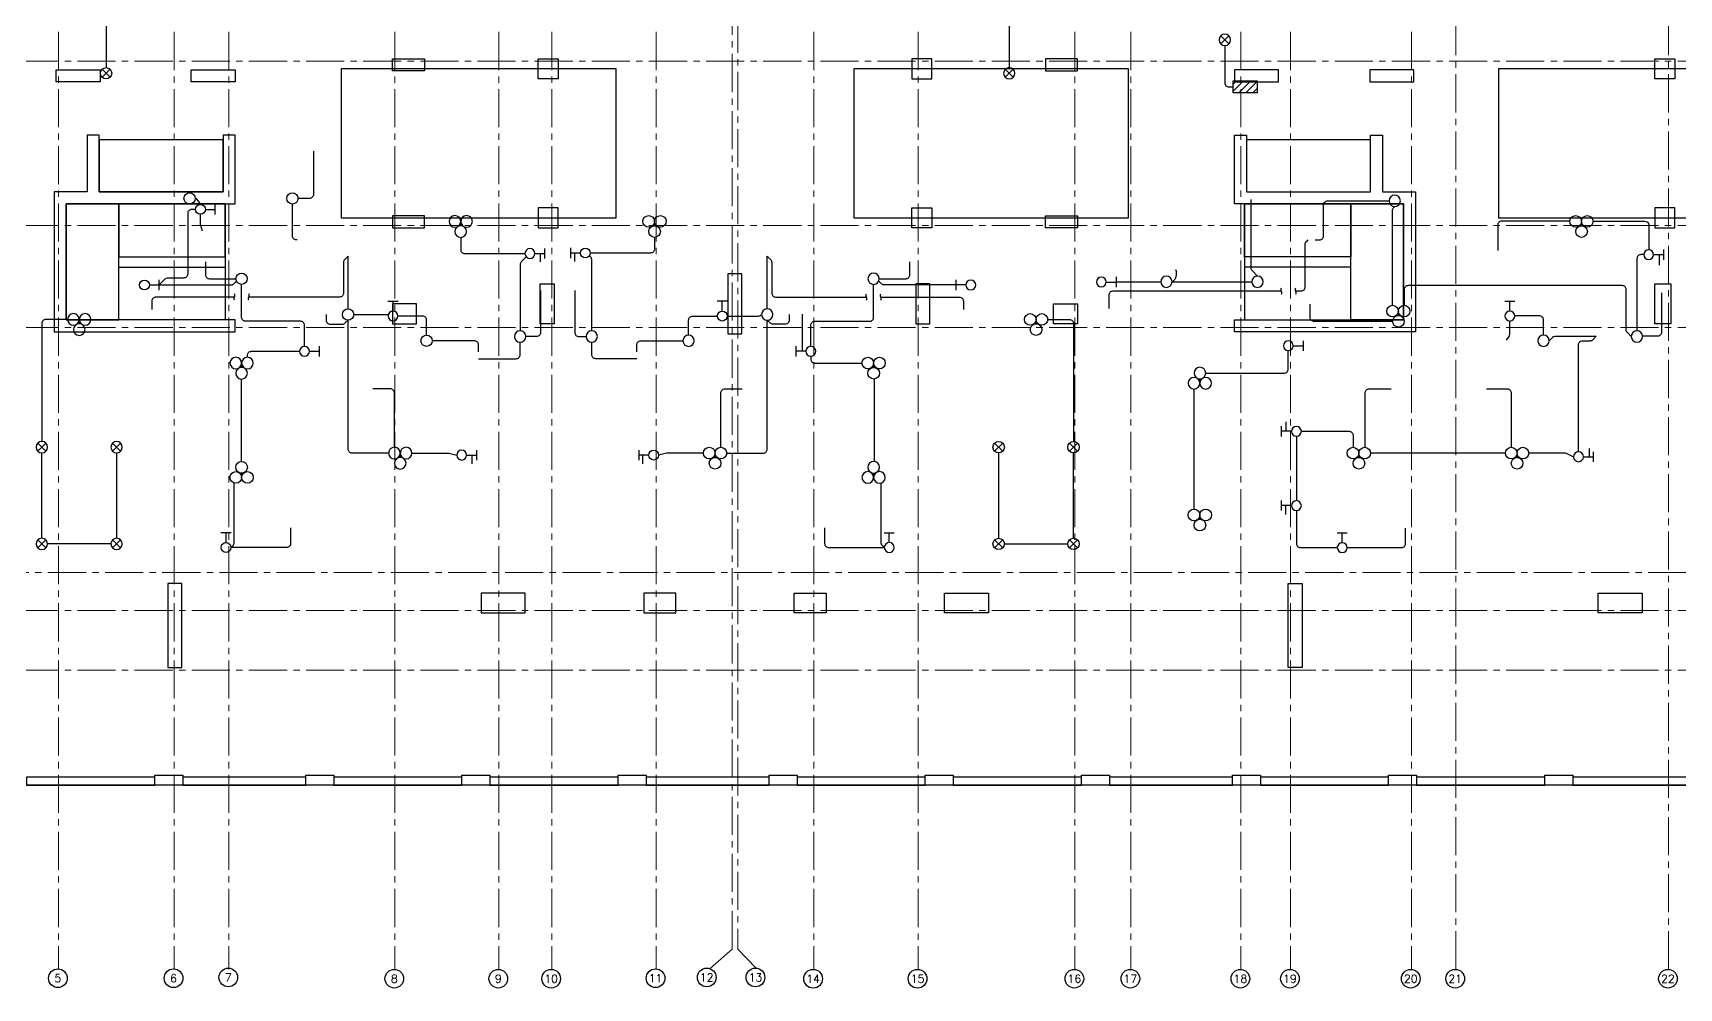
# Model space of a CAD drawing. Header units: metres. Extents: x -10 to 115, y -8 to 36.
# Drawn here: x 10.43 to 51.58, y -7.95 to 15.94 of the extents above; entities that cross this region are included whole.
import ezdxf
from ezdxf.enums import TextEntityAlignment as Align

# ---------------------------------------------------------------- set-up
doc = ezdxf.new("R2010")
doc.units = ezdxf.units.M
doc.linetypes.add('CENTER2', pattern=[28.575, 19.05, -3.175, 3.175, -3.175])
for name, color, linetype in [('Column', 4, 'Continuous'), ('ElecConduit', 20, 'Continuous'), ('ELIGHT', 4, 'Continuous'), ('GRID', 1, 'CENTER2'), ('Opening', 2, 'Continuous'), ('S-GRID-CIRC', 3, 'Continuous'), ('S-GRID-CIRC-TEXT', 3, 'Continuous'), ('ShearWall', 241, 'Continuous'), ('Slab', 3, 'Continuous'), ('Stair', 170, 'Continuous'), ('Wall', 1, 'Continuous')]:
    doc.layers.add(name, color=color, linetype=linetype)
doc.layers.add('S-GRID-DIMS', color=2, linetype='Continuous', lineweight=0)
doc.styles.add('S-ROMANS', font='romans.shx', dxfattribs={"width": 0.75})

# ---------------------------------------------------------------- blocks, each defined once
blk = doc.blocks.new('EI1')
at = {"layer": 'ELIGHT'}
for points in [[(0.157, 0.157), (-0.157, -0.157)], [(-0.157, 0.157), (0.157, -0.157)]]:
    blk.add_lwpolyline(points, dxfattribs=at)
blk.add_circle((0, 0), 0.222, dxfattribs=at)
blk = doc.blocks.new('EChandlier')
at = {"layer": 'ELIGHT'}
for centre, radius in [((-0.228, 0.13), 0.228), ((0, 0), 0.028), ((0.227, 0.13), 0.228), ((0.002, -0.266), 0.228)]:
    blk.add_circle(centre, radius, dxfattribs=at)
blk = doc.blocks.new('E LIGHTING OUTLET')
at = {"layer": 'ELIGHT'}
blk.add_circle((0, 0), 0.177, dxfattribs=at)
blk = doc.blocks.new('EI2')
at = {"layer": 'ELIGHT'}
for p, q in [((0, 0.181), (0, -0.181)), ((0.35, 0), (0, 0))]:
    blk.add_line(p, q, dxfattribs=at)
blk.add_circle((0.527, 0), 0.176, dxfattribs=at)
blk = doc.blocks.new('EF7E')
at = {"layer": 'ELIGHT'}
h = blk.add_hatch(dxfattribs=at)
h.set_pattern_fill('ANSI31', color=256, style=0)
h.set_pattern_definition([(45, (188.4679, 81.84589), (-0.08838835, 0.08838835), [])])
h.paths.add_polyline_path([(-0.3, 0.15), (-0.3, -0.15), (0.3, -0.15), (0.3, 0.15)])
blk.add_lwpolyline([(-0.3, 0.15), (0.3, 0.15), (0.3, -0.15), (-0.3, -0.15)], close=True, dxfattribs=at)
blk = doc.blocks.new('S-GRID-CIRC')
at = {"layer": 'S-GRID-CIRC'}
blk.add_circle((0, 0), 0.35, dxfattribs=at)
at = {"layer": 'S-GRID-CIRC-TEXT', "color": 3, "style": 'S-ROMANS', "flags": 8}
blk.add_attdef('GRID-CIRC', text='', height=0.3, dxfattribs=at).set_placement((0, 0), align=Align.MIDDLE)

msp = doc.modelspace()

# ---------------------------------------------------------------- linework, layer by layer
at = {"layer": 'Column', "color": 4, "linetype": 'Continuous'}
for points in [[(19.42, 15.29), (20.22, 15.29), (20.22, 14.99), (19.42, 14.99)], [(23.06, 15.29), (23.56, 15.29), (23.56, 14.79), (23.06, 14.79)], [(32.9, 15.29), (32.4, 15.29), (32.4, 14.79), (32.9, 14.79)], [(36.54, 15.29), (35.74, 15.29), (35.74, 14.99), (36.54, 14.99)], [(50.98, 15.29), (51.48, 15.29), (51.48, 14.79), (50.98, 14.79)], [(11.008, 14.71), (11.008, 15.01), (12.108, 15.01), (12.108, 14.71)], [(14.39, 15.01), (15.49, 15.01), (15.49, 14.71), (14.39, 14.71)], [(41.57, 15.01), (40.47, 15.01), (40.47, 14.71), (41.57, 14.71)], [(44.952, 14.71), (44.952, 15.01), (43.852, 15.01), (43.852, 14.71)], [(23.06, 11.06), (23.56, 11.06), (23.56, 11.56), (23.06, 11.56)], [(32.9, 11.06), (32.4, 11.06), (32.4, 11.56), (32.9, 11.56)], [(50.98, 11.06), (51.48, 11.06), (51.48, 11.56), (50.98, 11.56)], [(19.418, 11.06), (20.218, 11.06), (20.218, 11.36), (19.418, 11.36)], [(36.542, 11.06), (35.742, 11.06), (35.742, 11.36), (36.542, 11.36)], [(28.155, 9.91), (27.805, 9.91), (27.805, 8.41), (28.155, 8.41)], [(23.46, 8.659), (23.11, 8.659), (23.11, 9.659), (23.46, 9.659)], [(32.5, 8.659), (32.85, 8.659), (32.85, 9.659), (32.5, 9.659)], [(51.38, 8.66), (50.98, 8.66), (50.98, 9.66), (51.38, 9.66)], [(19.42, 8.66), (20.02, 8.66), (20.02, 9.16), (19.42, 9.16)], [(36.54, 8.66), (35.94, 8.66), (35.94, 9.16), (36.54, 9.16)], [(21.64, 1.43), (22.74, 1.43), (22.74, 1.929), (21.64, 1.929)], [(25.7, 1.43), (26.5, 1.43), (26.5, 1.93), (25.7, 1.93)], [(30.26, 1.43), (29.46, 1.43), (29.46, 1.93), (30.26, 1.93)], [(34.32, 1.43), (33.22, 1.43), (33.22, 1.929), (34.32, 1.929)], [(50.66, 1.43), (49.56, 1.43), (49.56, 1.929), (50.66, 1.929)]]:
    msp.add_lwpolyline(points, close=True, dxfattribs=at)
at = {"layer": 'Column'}
for points in [[(13.475, -2.875), (13.475, -2.625), (14.175, -2.625), (14.175, -2.875)], [(17.253, -2.875), (17.253, -2.625), (17.953, -2.625), (17.953, -2.875)], [(21.155, -2.875), (21.155, -2.625), (21.855, -2.625), (21.855, -2.875)], [(25.058, -2.875), (25.058, -2.625), (25.758, -2.625), (25.758, -2.875)], [(28.836, -2.875), (28.836, -2.625), (29.536, -2.625), (29.536, -2.875)], [(32.738, -2.875), (32.738, -2.625), (33.438, -2.625), (33.438, -2.875)], [(36.641, -2.875), (36.641, -2.625), (37.341, -2.625), (37.341, -2.875)], [(40.419, -2.875), (40.419, -2.625), (41.119, -2.625), (41.119, -2.875)], [(44.321, -2.875), (44.321, -2.625), (45.021, -2.625), (45.021, -2.875)], [(48.224, -2.875), (48.224, -2.625), (48.924, -2.625), (48.924, -2.875)]]:
    msp.add_lwpolyline(points, close=True, dxfattribs=at)
at = {"layer": 'ElecConduit', "elevation": -1.5}
for points in [[(12.258, 17.811), (12.258, 15.069)], [(34.838, 17.811), (34.838, 15.069)], [(18.308, 9.037), (18.308, 10.351)], [(23.12, 10.211), (23.12, 10.42)], [(23.975, 10.222), (23.975, 10.431)], [(28.788, 9.037), (28.788, 10.351)], [(51.09, 10.132), (51.09, 10.392)], [(37.508, 9.714), (38.624, 9.714)], [(38.908, 9.714), (40.902, 9.714)], [(18.45, 8.895), (19.316, 8.895)], [(29.67, 7.974), (29.67, 8.901)], [(15.636, 7.281), (15.636, 5.219)], [(31.459, 7.281), (31.459, 5.219)], [(39.457, 4.027), (39.457, 7.031)], [(41.751, 6.214), (41.751, 5.974)], [(42.017, 5.851), (42.017, 4.24)], [(10.653, 3.299), (10.653, 5.435)], [(12.523, 5.435), (12.523, 3.299)], [(19.904, 5.429), (20.828, 5.429), (21.025, 5.378)], [(21.415, 5.161), (21.415, 5.378)], [(25.68, 5.161), (25.68, 5.378)], [(27.191, 5.429), (26.268, 5.429), (26.07, 5.378)], [(34.573, 5.435), (34.573, 3.299)], [(36.443, 3.299), (36.443, 5.435)], [(43.869, 5.433), (47.241, 5.433)], [(49.335, 5.541), (49.335, 5.337)], [(41.751, 3.89), (41.751, 4.116)], [(12.381, 3.157), (10.795, 3.157)], [(34.715, 3.157), (36.301, 3.157)]]:
    msp.add_lwpolyline(points, dxfattribs=at)
for points in [[(40.227, 15.62), (40.227, 14.687, 0.414214), (40.327, 14.587), (40.438, 14.587)], [(17.443, 12.982), (17.443, 11.897, -0.414214), (17.343, 11.797), (17.06, 11.797)], [(14.495, 11.523), (14.399, 11.523, 0.414214), (14.299, 11.423), (14.299, 9.906, -0.414214), (14.199, 9.806), (13.802, 9.806, 0.198912), (13.731, 9.777), (13.588, 9.633)], [(14.619, 11.647, 0.134302), (14.488, 11.809, -1.72592)], [(17.037, 10.759), (17.018, 10.759, -0.414214), (16.918, 10.859), (16.918, 11.655)], [(41.044, 9.856), (40.916, 9.984, -0.198912), (40.887, 10.055), (40.887, 11.768)], [(42.489, 10.76), (42.596, 10.76, 0.414214), (42.696, 10.86), (42.696, 11.637, -0.414214), (42.796, 11.737), (44.333, 11.737)], [(44.419, 9.125), (44.419, 11.497, -0.198912), (44.449, 11.568), (44.475, 11.595)], [(14.671, 10.98), (14.623, 11.143, -0.071989), (14.619, 11.171), (14.619, 11.4)], [(48.851, 11.229), (47.148, 11.229, 0.414214), (47.048, 11.129), (47.048, 10.497)], [(49.434, 11.229), (50.723, 11.229, -0.414083), (50.823, 11.129), (50.824, 10.515)], [(21.124, 10.825), (21.124, 10.519, 0.414214), (21.224, 10.419), (22.73, 10.419)], [(25.971, 10.825), (25.971, 10.531, -0.414214), (25.871, 10.431), (24.365, 10.431)], [(42.303, 10.76), (42.257, 10.715, 0.198912), (42.228, 10.644), (42.228, 9.575, -0.414214), (42.128, 9.475), (41.994, 9.475)], [(18.308, 10.351), (18.225, 10.268, 0.198912), (18.196, 10.197), (18.196, 9.431, -0.414214), (18.096, 9.331), (15.828, 9.331)], [(22.765, 10.333), (22.64, 10.208, 0.198912), (22.61, 10.137), (22.61, 8.486)], [(24.4, 8.486), (24.4, 10.263, 0.198912), (24.371, 10.334), (24.343, 10.361)], [(28.788, 10.351), (28.871, 10.268, -0.198912), (28.9, 10.197), (28.9, 9.431, 0.414214), (29, 9.331), (31.268, 9.331)], [(50.7, 10.392), (50.63, 10.392, 0.414214), (50.53, 10.292), (50.53, 8.486)], [(14.743, 10.213), (14.743, 9.89, 0.414214), (14.843, 9.79), (15.506, 9.79)], [(31.59, 9.79), (32.253, 9.79, 0.414214), (32.353, 9.89), (32.353, 10.213)], [(38.908, 9.714, 0.383648), (39.002, 10.013, -3.183241)], [(13.588, 9.633), (15.38, 9.633, 0.192521), (15.449, 9.661), (15.52, 9.728)], [(17.219, 8.097), (17.219, 8.624, 0.414214), (17.119, 8.724), (15.748, 8.724, -0.414214), (15.648, 8.824), (15.648, 9.648)], [(23.119, 9.491), (23.119, 8.444, -0.414214), (23.019, 8.344), (22.752, 8.344)], [(23.975, 9.491), (23.975, 8.444, 0.414214), (24.075, 8.344), (24.258, 8.344)], [(29.877, 8.098), (29.877, 8.624, -0.414214), (29.977, 8.724), (31.348, 8.724, 0.414214), (31.448, 8.824), (31.448, 9.648)], [(33.508, 9.633), (31.716, 9.633, -0.192521), (31.647, 9.661), (31.576, 9.728)], [(41.634, 9.475), (37.425, 9.475, 0.414214), (37.325, 9.375), (37.325, 9.048)], [(41.634, 9.557, 0.242715), (41.634, 9.475, -0.242715), (41.634, 9.393)], [(41.994, 9.557, 0.242715), (41.994, 9.475, -0.242715), (41.994, 9.393)], [(50.388, 8.344), (50.292, 8.441, -0.198912), (50.262, 8.512), (50.262, 9.516, 0.414214), (50.162, 9.616), (44.811, 9.616, 0.414214), (44.711, 9.516), (44.711, 9.125)], [(15.467, 9.331), (13.505, 9.331, 0.414214), (13.405, 9.231), (13.405, 9.02)], [(15.467, 9.249, -0.242715), (15.467, 9.331, 0.242715), (15.467, 9.414)], [(15.828, 9.249, -0.242715), (15.828, 9.331, 0.242715), (15.828, 9.414)], [(31.268, 9.249, 0.242715), (31.268, 9.331, -0.242715), (31.268, 9.414)], [(31.628, 9.249, 0.242715), (31.628, 9.331, -0.242715), (31.628, 9.414)], [(31.628, 9.331), (33.591, 9.331, -0.414214), (33.691, 9.231), (33.691, 9.02)], [(42.354, 9.156), (42.354, 8.825, 0.414214), (42.454, 8.725), (44.42, 8.725)], [(51.142, 9.435), (51.142, 8.449, -0.414214), (51.042, 8.349), (50.672, 8.349)], [(11.297, 8.77), (10.753, 8.77, 0.414214), (10.653, 8.67), (10.653, 5.719)], [(17.759, 8.896), (17.759, 8.753, 0.414214), (17.859, 8.653), (18.166, 8.653, 0.198912), (18.236, 8.682), (18.308, 8.754)], [(19.322, 5.429), (18.408, 5.429, -0.414214), (18.308, 5.529), (18.308, 8.754)], [(20.273, 8.381), (20.273, 8.755, 0.414214), (20.173, 8.855), (19.552, 8.855)], [(26.823, 8.381), (26.823, 8.755, -0.414214), (26.923, 8.855), (27.543, 8.855)], [(27.774, 5.429), (28.688, 5.429, 0.414214), (28.788, 5.529), (28.788, 8.754)], [(27.79, 8.855), (28.564, 8.855, 0.198912), (28.635, 8.885), (28.646, 8.895)], [(29.336, 8.896), (29.336, 8.753, -0.414214), (29.236, 8.653), (28.93, 8.653, -0.198912), (28.859, 8.682), (28.788, 8.754)], [(35.799, 8.77), (36.343, 8.77, -0.414214), (36.443, 8.67), (36.443, 5.719)], [(47.271, 8.256), (47.334, 8.346, 0.155023), (47.353, 8.403), (47.353, 8.732)], [(48.193, 8.381), (48.193, 8.76, 0.414214), (48.093, 8.86), (47.476, 8.86)], [(21.568, 7.958), (21.568, 8.139, 0.414214), (21.468, 8.239), (20.415, 8.239)], [(25.528, 7.958), (25.528, 8.139, -0.414214), (25.628, 8.239), (26.681, 8.239)], [(48.335, 8.239), (48.416, 8.32, -0.198912), (48.486, 8.35), (49.513, 8.35)], [(49.069, 5.461), (49.069, 8.139, -0.414214), (49.169, 8.239), (49.361, 8.239, 0.198912), (49.432, 8.269), (49.513, 8.349)], [(15.794, 7.826), (15.794, 7.874, -0.414214), (15.894, 7.974), (17.096, 7.974)], [(21.568, 7.789), (22.51, 7.789, 0.414214), (22.61, 7.889), (22.61, 8.202)], [(25.528, 7.789), (24.5, 7.789, -0.414214), (24.4, 7.889), (24.4, 8.202)], [(29.877, 7.851), (29.877, 7.78, 0.414214), (29.977, 7.68), (31.156, 7.68)], [(39.749, 7.431), (41.714, 7.431, 0.414214), (41.814, 7.531), (41.814, 7.989)], [(19.467, 5.575), (19.467, 6.934, 0.414214), (19.367, 7.034), (18.929, 7.034)], [(27.628, 5.575), (27.628, 6.934, -0.414214), (27.728, 7.034), (28.161, 7.034)], [(43.735, 5.573), (43.735, 6.934, -0.414214), (43.835, 7.034), (44.387, 7.034)], [(46.767, 7.034), (47.287, 7.034, -0.414214), (47.387, 6.934), (47.387, 5.573)], [(42.141, 5.974), (43.332, 5.974, -0.414214), (43.432, 5.874), (43.432, 5.579)], [(47.824, 5.433), (48.735, 5.433, -0.119102), (48.78, 5.422), (48.945, 5.337)], [(15.381, 3.068), (15.434, 3.121, 0.198912), (15.464, 3.192), (15.464, 4.679)], [(31.715, 3.068), (31.661, 3.121, -0.198912), (31.632, 3.192), (31.632, 4.679)], [(42.017, 3.993), (42.017, 3.166, 0.414214), (42.117, 3.066), (43.039, 3.066)], [(16.873, 3.557), (16.873, 3.168, -0.414214), (16.773, 3.068), (15.381, 3.068)], [(30.223, 3.557), (30.223, 3.168, 0.414214), (30.323, 3.068), (31.715, 3.068)], [(43.286, 3.066), (44.646, 3.066, 0.414214), (44.746, 3.166), (44.746, 3.554)]]:
    msp.add_lwpolyline(points, format="xyb", dxfattribs=at)
at = {"layer": 'GRID', "lineweight": 0, "ltscale": 0.05}
for p, q in [((11.07, 35.963), (11.07, -7.482)), ((13.96, 35.963), (13.96, -7.482)), ((15.33, 35.963), (15.33, -7.482)), ((19.48, 35.963), (19.48, -7.482)), ((22.08, 35.963), (22.08, -7.482)), ((23.4, 35.963), (23.4, -7.482)), ((26.01, 35.963), (26.01, -7.482)), ((29.95, 35.963), (29.95, -7.482)), ((32.56, 35.963), (32.56, -7.482)), ((36.48, 35.963), (36.48, -7.482)), ((37.88, 35.963), (37.88, -7.482)), ((40.63, 35.963), (40.63, -7.482)), ((41.87, 35.963), (41.87, -7.482)), ((44.89, 35.963), (44.89, -7.482)), ((46, -7.482), (46, 35.963)), ((51.32, -7.482), (51.32, 35.963)), ((-9.888, 15.23), (114.619, 15.231)), ((-9.888, 11.12), (114.619, 11.121)), ((-9.888, 8.57), (114.619, 8.571)), ((-9.888, 1.49), (114.619, 1.491)), ((-9.888, 0), (114.619, 0.001))]:
    msp.add_line(p, q, dxfattribs=at)
for points in [[(27.37, -7.45), (27.91, -6.974), (27.91, 34.963), (27.29, 35.995)], [(28.51, 35.995), (28.05, 34.963), (28.05, -6.974), (28.51, -7.45)], [(114.849, 2.718), (114.629, 2.441), (-9.38, 2.44), (-9.88, 2.94)]]:
    msp.add_lwpolyline(points, dxfattribs=at)
at = {"layer": 'Opening'}
for points in [[(18.14, 11.31), (25.01, 11.31), (25.01, 15.04), (18.14, 15.04)], [(30.95, 11.31), (37.82, 11.31), (37.82, 15.04), (30.95, 15.04)], [(47.07, 11.31), (52.93, 11.31), (52.93, 15.04), (47.07, 15.04)], [(12.09, 11.96), (15.19, 11.96), (15.19, 13.26), (12.09, 13.26)], [(40.77, 11.961), (43.87, 11.961), (43.87, 13.26), (40.77, 13.26)], [(11.262, 11.66), (15.24, 11.66), (15.24, 8.76), (11.262, 8.76)], [(40.72, 8.76), (44.698, 8.76), (44.698, 11.66), (40.72, 11.66)]]:
    msp.add_lwpolyline(points, close=True, dxfattribs=at)
at = {"layer": 'ShearWall'}
for points in [[(10.962, 8.46), (15.49, 8.46), (15.49, 8.76), (11.259, 8.76), (11.262, 11.66), (15.49, 11.66), (15.49, 13.38), (15.19, 13.38), (15.19, 11.96), (12.09, 11.96), (12.09, 13.38), (11.79, 13.38), (11.79, 11.96), (10.962, 11.96)], [(44.998, 8.46), (40.47, 8.46), (40.47, 8.76), (44.701, 8.76), (44.698, 11.66), (40.47, 11.66), (40.47, 13.38), (40.77, 13.38), (40.77, 11.96), (43.87, 11.96), (43.87, 13.38), (44.17, 13.38), (44.17, 11.96), (44.998, 11.96)], [(14.15, 2.17), (13.8, 2.17), (13.8, 0.07), (14.15, 0.07)], [(41.81, 2.17), (42.16, 2.17), (42.16, 0.07), (41.81, 0.07)]]:
    msp.add_lwpolyline(points, close=True, dxfattribs=at)
at = {"layer": 'Slab'}
msp.add_lwpolyline([(55.875, 30.125), (55.875, -2.875), (-3.41, -2.875), (-3.41, -3.325), (-8.29, -3.325), (-8.291, -2.423), (-8.29, -2.423), (-8.29, 30.125), (55.875, 30.125)], dxfattribs=at)
at = {"layer": 'Stair', "elevation": -1.5}
for points in [[(11.262, 11.66), (11.262, 8.76), (12.58, 8.76), (12.58, 11.66)], [(44.698, 11.66), (44.698, 8.76), (43.38, 8.76), (43.38, 11.66)]]:
    msp.add_lwpolyline(points, close=True, dxfattribs=at)
at = {"layer": 'Stair'}
for points in [[(12.58, 10.34, -1.5), (15.24, 10.34, -3), (15.24, 11.66, -3), (12.58, 11.66, -1.5)], [(43.38, 10.34, -1.5), (40.72, 10.34, -3), (40.72, 11.66, -3), (43.38, 11.66, -1.5)]]:
    msp.add_polyline3d(points, close=True, dxfattribs=at)
for points in [[(12.58, 10.08, -1.5), (15.24, 10.08, 0), (15.24, 8.76, 0), (12.58, 8.76, -1.5)], [(43.38, 10.08, -1.5), (40.72, 10.08, 0), (40.72, 8.76, 0), (43.38, 8.76, -1.5)]]:
    msp.add_polyline3d(points, dxfattribs=at)
at = {"layer": 'Wall'}
for points in [[(10.273, -2.875), (13.475, -2.875), (13.475, -2.675), (10.273, -2.675)], [(14.175, -2.875), (17.253, -2.875), (17.253, -2.675), (14.175, -2.675)], [(17.953, -2.875), (21.155, -2.875), (21.155, -2.675), (17.953, -2.675)], [(21.855, -2.875), (25.058, -2.875), (25.058, -2.675), (21.855, -2.675)], [(25.758, -2.875), (28.836, -2.875), (28.836, -2.675), (25.758, -2.675)], [(29.536, -2.875), (32.738, -2.875), (32.738, -2.675), (29.536, -2.675)], [(33.438, -2.875), (36.641, -2.875), (36.641, -2.675), (33.438, -2.675)], [(37.341, -2.875), (40.419, -2.875), (40.419, -2.675), (37.341, -2.675)], [(41.119, -2.875), (44.321, -2.875), (44.321, -2.675), (41.119, -2.675)], [(45.021, -2.875), (48.224, -2.875), (48.224, -2.675), (45.021, -2.675)], [(48.924, -2.875), (52.002, -2.875), (52.002, -2.675), (48.924, -2.675)]]:
    msp.add_lwpolyline(points, close=True, dxfattribs=at)

# ---------------------------------------------------------------- block references
at = {"layer": 'ELIGHT'}
for name, p, xscale, yscale, zscale, rotation in [('EI1', (40.227, 15.762, -1.5), -0.6399999999872202, 0.6399999999872202, 0.6399999999872202, 180), ('EI1', (12.258, 14.927, -1.5), 0.6399999999872202, 0.6399999999872202, 0.6399999999872202, 180), ('EI1', (34.838, 14.927, -1.5), -0.6399999999872202, 0.6399999999872202, 0.6399999999872202, 180), ('E LIGHTING OUTLET', (14.348, 11.797, -1.5), 0.8, 0.8, 0.8, 179.9997406373642), ('E LIGHTING OUTLET', (16.918, 11.797, -1.5), 0.8, 0.8, 0.8, 179.9997406373642), ('EI2', (14.988, 11.523, -1.5), 0.7, 0.7, 0.7, 180.0002593626356), ('E LIGHTING OUTLET', (44.475, 11.737, -1.5), -0.8, 0.8, 0.8, 180.0002593626358), ('EChandlier', (21.125, 11.14, -1.5), -0.6400000000000001, 0.6400000000000001, 0.6400000000000001, 0.0002593626357683121), ('EChandlier', (25.97, 11.14, -1.5), 0.6400000000000001, 0.6400000000000001, 0.6400000000000001, 359.9997406373642), ('EChandlier', (49.143, 11.14, -1.5), 0.6400000000000001, 0.6400000000000001, 0.6400000000000001, 359.9997406373642), ('EI2', (23.223, 10.42, -1.5), -0.7, 0.7, 0.7, 359.9997406373642), ('EI2', (23.873, 10.431, -1.5), 0.7, 0.7, 0.7, 0.0002593626357643318), ('EI2', (51.192, 10.392, -1.5), -0.7, 0.7, 0.7, 359.9997406373643), ('E LIGHTING OUTLET', (15.648, 9.79, -1.5), 0.8, 0.8, 0.8, 179.9997406373642), ('E LIGHTING OUTLET', (31.448, 9.79, -1.5), -0.8, 0.8, 0.8, 180.0002593626358), ('EI2', (13.588, 9.633, -1.5), 0.7, 0.7, 0.7, 180.0002593626356), ('EI2', (33.508, 9.633, -1.5), -0.7, 0.7, 0.7, 179.9997406373643), ('EI2', (37.508, 9.707, -1.5), -0.7, 0.7, 0.7, 359.9997406373643), ('E LIGHTING OUTLET', (38.766, 9.714, -1.5), -0.8, 0.8, 0.8, 180.0002593626358), ('E LIGHTING OUTLET', (41.044, 9.714, -1.5), -0.8, 0.8, 0.8, 180.0002593626358), ('EI2', (19.433, 9.224, -1.5), -0.7, 0.7, 0.7, 89.99974063736423), ('EI2', (27.663, 9.224, -1.5), 0.7, 0.7, 0.7, 270.0002593626357), ('EChandlier', (44.565, 8.895, -1.5), 0.6400000000000001, 0.6400000000000001, 0.6400000000000001, 359.9997406373642), ('EI2', (47.352, 9.224, -1.5), -0.7, 0.7, 0.7, 89.99974063736423), ('EChandlier', (11.588, 8.687, -1.5), -0.6400000000000001, 0.6400000000000001, 0.6400000000000001, 0.0002593626357683121), ('E LIGHTING OUTLET', (18.308, 8.895, -1.5), 0.8, 0.8, 0.8, 179.9997406373642), ('E LIGHTING OUTLET', (28.788, 8.895, -1.5), -0.8, 0.8, 0.8, 180.0002593626358), ('EChandlier', (35.508, 8.687, -1.5), 0.6400000000000001, 0.6400000000000001, 0.6400000000000001, 359.9997406373642), ('E LIGHTING OUTLET', (20.273, 8.239, -1.5), 0.8, 0.8, 0.8, 179.9997406373642), ('E LIGHTING OUTLET', (22.61, 8.344, -1.5), -0.8, 0.8, 0.8, 180.0002593626358), ('E LIGHTING OUTLET', (24.4, 8.344, -1.5), -0.8, 0.8, 0.8, 180.0002593626358), ('E LIGHTING OUTLET', (26.823, 8.239, -1.5), -0.8, 0.8, 0.8, 180.0002593626358), ('EI2', (42.183, 8.112, -1.5), -0.7, 0.7, 0.7, 359.9997406373643), ('E LIGHTING OUTLET', (48.193, 8.239, -1.5), -0.8, 0.8, 0.8, 180.0002593626358), ('E LIGHTING OUTLET', (50.53, 8.344, -1.5), -0.8, 0.8, 0.8, 180.0002593626358), ('EChandlier', (15.648, 7.597, -1.5), -0.6400000000000001, 0.6400000000000001, 0.6400000000000001, 0.0002593626357683121), ('EI2', (17.588, 7.974, -1.5), -0.7, 0.7, 0.7, 359.9997406373642), ('EI2', (29.508, 7.974, -1.5), -0.7, 0.7, 0.7, 179.9997406373643), ('EChandlier', (31.448, 7.597, -1.5), 0.6400000000000001, 0.6400000000000001, 0.6400000000000001, 359.9997406373642), ('EChandlier', (39.603, 7.26, -1.5), -0.6400000000000001, 0.6400000000000001, 0.6400000000000001, 180.0002593626358), ('EI2', (41.648, 5.974, -1.5), -0.7, 0.7, 0.7, 179.9997406373643), ('EChandlier', (19.613, 5.345, -1.5), -0.6400000000000001, 0.6400000000000001, 0.6400000000000001, 0.0002593626357683121), ('EI2', (21.518, 5.378, -1.5), -0.7, 0.7, 0.7, 359.9997406373642), ('EI2', (25.578, 5.378, -1.5), 0.7, 0.7, 0.7, 0.0002593626357643318), ('EChandlier', (27.483, 5.345, -1.5), 0.6400000000000001, 0.6400000000000001, 0.6400000000000001, 359.9997406373642), ('EChandlier', (43.578, 5.344, -1.5), 0.6400000000000001, 0.6400000000000001, 0.6400000000000001, 359.9997406373642), ('EChandlier', (47.533, 5.344, -1.5), 0.6400000000000001, 0.6400000000000001, 0.6400000000000001, 359.9997406373642), ('EI2', (49.438, 5.337, -1.5), -0.7, 0.7, 0.7, 359.9997406373643), ('EChandlier', (15.648, 4.903, -1.5), 0.6400000000000001, 0.6400000000000001, 0.6400000000000001, 179.9997406373642), ('EChandlier', (31.448, 4.903, -1.5), -0.6400000000000001, 0.6400000000000001, 0.6400000000000001, 180.0002593626358), ('EI2', (41.648, 4.116, -1.5), -0.7, 0.7, 0.7, 179.9997406373643), ('EChandlier', (39.603, 3.798, -1.5), 0.6400000000000001, 0.6400000000000001, 0.6400000000000001, 359.9997406373642), ('EI2', (15.258, 3.437, -1.5), 0.7, 0.7, 0.7, 270.0002593626357), ('EI2', (31.838, 3.437, -1.5), -0.7, 0.7, 0.7, 89.99974063736423), ('EI2', (43.162, 3.434, -1.5), -0.7, 0.7, 0.7, 89.99974063736423)]:
    msp.add_blockref(name, p, dxfattribs=dict(at, xscale=xscale, yscale=yscale, zscale=zscale, rotation=rotation))
at = {"layer": 'ELIGHT', "rotation": 179.9999999999999}
msp.add_blockref('EF7E', (40.738, 14.587, -1.5), dxfattribs=at)
at = {"layer": 'ELIGHT', "yscale": 0.6399999999872202, "zscale": 0.6399999999872202}
for p, xscale in [((10.653, 5.577, -1.5), -0.6399999999872202), ((12.523, 5.577, -1.5), -0.6399999999872202), ((34.573, 5.577, -1.5), 0.6399999999872202), ((36.443, 5.577, -1.5), 0.6399999999872202), ((10.653, 3.157, -1.5), -0.6399999999872202), ((12.523, 3.157, -1.5), -0.6399999999872202), ((34.573, 3.157, -1.5), 0.6399999999872202), ((36.443, 3.157, -1.5), 0.6399999999872202)]:
    msp.add_blockref('EI1', p, dxfattribs=dict(at, xscale=xscale))
at = {"layer": 'S-GRID-DIMS', "ltscale": 20}
ref = msp.add_blockref('S-GRID-CIRC', (11.055, -7.704), dxfattribs=dict(at, xscale=0.667, yscale=0.667, zscale=0.667))
ref.add_attrib('GRID-CIRC', '5', dxfattribs={"layer": 'S-GRID-CIRC-TEXT', "color": 3, "height": 0.2, "style": 'S-ROMANS'}).set_placement((11.055, -7.704), align=Align.MIDDLE)
ref = msp.add_blockref('S-GRID-CIRC', (13.945, -7.704), dxfattribs=dict(at, xscale=0.667, yscale=0.667, zscale=0.667))
ref.add_attrib('GRID-CIRC', '6', dxfattribs={"layer": 'S-GRID-CIRC-TEXT', "color": 3, "height": 0.2, "style": 'S-ROMANS'}).set_placement((13.945, -7.704), align=Align.MIDDLE)
ref = msp.add_blockref('S-GRID-CIRC', (15.315, -7.683), dxfattribs=dict(at, xscale=0.667, yscale=0.667, zscale=0.667))
ref.add_attrib('GRID-CIRC', '7', dxfattribs={"layer": 'S-GRID-CIRC-TEXT', "color": 3, "height": 0.2, "style": 'S-ROMANS'}).set_placement((15.315, -7.683), align=Align.MIDDLE)
ref = msp.add_blockref('S-GRID-CIRC', (19.465, -7.715), dxfattribs=dict(at, xscale=0.667, yscale=0.667, zscale=0.667))
ref.add_attrib('GRID-CIRC', '8', dxfattribs={"layer": 'S-GRID-CIRC-TEXT', "color": 3, "height": 0.2, "style": 'S-ROMANS'}).set_placement((19.465, -7.715), align=Align.MIDDLE)
ref = msp.add_blockref('S-GRID-CIRC', (22.065, -7.715), dxfattribs=dict(at, xscale=0.667, yscale=0.667, zscale=0.667))
ref.add_attrib('GRID-CIRC', '9', dxfattribs={"layer": 'S-GRID-CIRC-TEXT', "color": 3, "height": 0.2, "style": 'S-ROMANS'}).set_placement((22.065, -7.715), align=Align.MIDDLE)
ref = msp.add_blockref('S-GRID-CIRC', (23.386, -7.715), dxfattribs=dict(at, xscale=0.667, yscale=0.667, zscale=0.667))
ref.add_attrib('GRID-CIRC', '10', dxfattribs={"layer": 'S-GRID-CIRC-TEXT', "color": 3, "height": 0.2001, "style": 'S-ROMANS'}).set_placement((23.386, -7.715), align=Align.MIDDLE)
ref = msp.add_blockref('S-GRID-CIRC', (25.995, -7.704), dxfattribs=dict(at, xscale=0.667, yscale=0.667, zscale=0.667))
ref.add_attrib('GRID-CIRC', '11', dxfattribs={"layer": 'S-GRID-CIRC-TEXT', "color": 3, "height": 0.2001, "style": 'S-ROMANS'}).set_placement((25.995, -7.704), align=Align.MIDDLE)
ref = msp.add_blockref('S-GRID-CIRC', (27.275, -7.683), dxfattribs=dict(at, xscale=0.667, yscale=0.667, zscale=0.667))
ref.add_attrib('GRID-CIRC', '12', dxfattribs={"layer": 'S-GRID-CIRC-TEXT', "color": 3, "height": 0.2001, "style": 'S-ROMANS'}).set_placement((27.275, -7.683), align=Align.MIDDLE)
ref = msp.add_blockref('S-GRID-CIRC', (28.493, -7.683), dxfattribs=dict(at, xscale=0.667, yscale=0.667, zscale=0.667))
ref.add_attrib('GRID-CIRC', '13', dxfattribs={"layer": 'S-GRID-CIRC-TEXT', "color": 3, "height": 0.2001, "style": 'S-ROMANS'}).set_placement((28.493, -7.683), align=Align.MIDDLE)
ref = msp.add_blockref('S-GRID-CIRC', (29.935, -7.716), dxfattribs=dict(at, xscale=0.667, yscale=0.667, zscale=0.667))
ref.add_attrib('GRID-CIRC', '14', dxfattribs={"layer": 'S-GRID-CIRC-TEXT', "color": 3, "height": 0.2001, "style": 'S-ROMANS'}).set_placement((29.935, -7.716), align=Align.MIDDLE)
ref = msp.add_blockref('S-GRID-CIRC', (32.545, -7.716), dxfattribs=dict(at, xscale=0.667, yscale=0.667, zscale=0.667))
ref.add_attrib('GRID-CIRC', '15', dxfattribs={"layer": 'S-GRID-CIRC-TEXT', "color": 3, "height": 0.2001, "style": 'S-ROMANS'}).set_placement((32.545, -7.716), align=Align.MIDDLE)
ref = msp.add_blockref('S-GRID-CIRC', (36.465, -7.715), dxfattribs=dict(at, xscale=0.667, yscale=0.667, zscale=0.667))
ref.add_attrib('GRID-CIRC', '16', dxfattribs={"layer": 'S-GRID-CIRC-TEXT', "color": 3, "height": 0.2001, "style": 'S-ROMANS'}).set_placement((36.465, -7.715), align=Align.MIDDLE)
ref = msp.add_blockref('S-GRID-CIRC', (37.865, -7.715), dxfattribs=dict(at, xscale=0.667, yscale=0.667, zscale=0.667))
ref.add_attrib('GRID-CIRC', '17', dxfattribs={"layer": 'S-GRID-CIRC-TEXT', "color": 3, "height": 0.2001, "style": 'S-ROMANS'}).set_placement((37.865, -7.715), align=Align.MIDDLE)
ref = msp.add_blockref('S-GRID-CIRC', (40.615, -7.715), dxfattribs=dict(at, xscale=0.667, yscale=0.667, zscale=0.667))
ref.add_attrib('GRID-CIRC', '18', dxfattribs={"layer": 'S-GRID-CIRC-TEXT', "color": 3, "height": 0.2001, "style": 'S-ROMANS'}).set_placement((40.615, -7.715), align=Align.MIDDLE)
ref = msp.add_blockref('S-GRID-CIRC', (41.855, -7.715), dxfattribs=dict(at, xscale=0.667, yscale=0.667, zscale=0.667))
ref.add_attrib('GRID-CIRC', '19', dxfattribs={"layer": 'S-GRID-CIRC-TEXT', "color": 3, "height": 0.2001, "style": 'S-ROMANS'}).set_placement((41.855, -7.715), align=Align.MIDDLE)
ref = msp.add_blockref('S-GRID-CIRC', (44.875, -7.715), dxfattribs=dict(at, xscale=0.667, yscale=0.667, zscale=0.667))
ref.add_attrib('GRID-CIRC', '20', dxfattribs={"layer": 'S-GRID-CIRC-TEXT', "color": 3, "height": 0.2001, "style": 'S-ROMANS'}).set_placement((44.875, -7.715), align=Align.MIDDLE)
ref = msp.add_blockref('S-GRID-CIRC', (45.986, -7.715), dxfattribs=dict(at, xscale=0.667, yscale=0.667, zscale=0.667))
ref.add_attrib('GRID-CIRC', '21', dxfattribs={"layer": 'S-GRID-CIRC-TEXT', "color": 3, "height": 0.2001, "style": 'S-ROMANS'}).set_placement((45.986, -7.715), align=Align.MIDDLE)
ref = msp.add_blockref('S-GRID-CIRC', (51.305, -7.715), dxfattribs=dict(at, xscale=0.667, yscale=0.667, zscale=0.667))
ref.add_attrib('GRID-CIRC', '22', dxfattribs={"layer": 'S-GRID-CIRC-TEXT', "color": 3, "height": 0.2001, "style": 'S-ROMANS'}).set_placement((51.305, -7.715), align=Align.MIDDLE)

doc.saveas('drawing.dxf')
